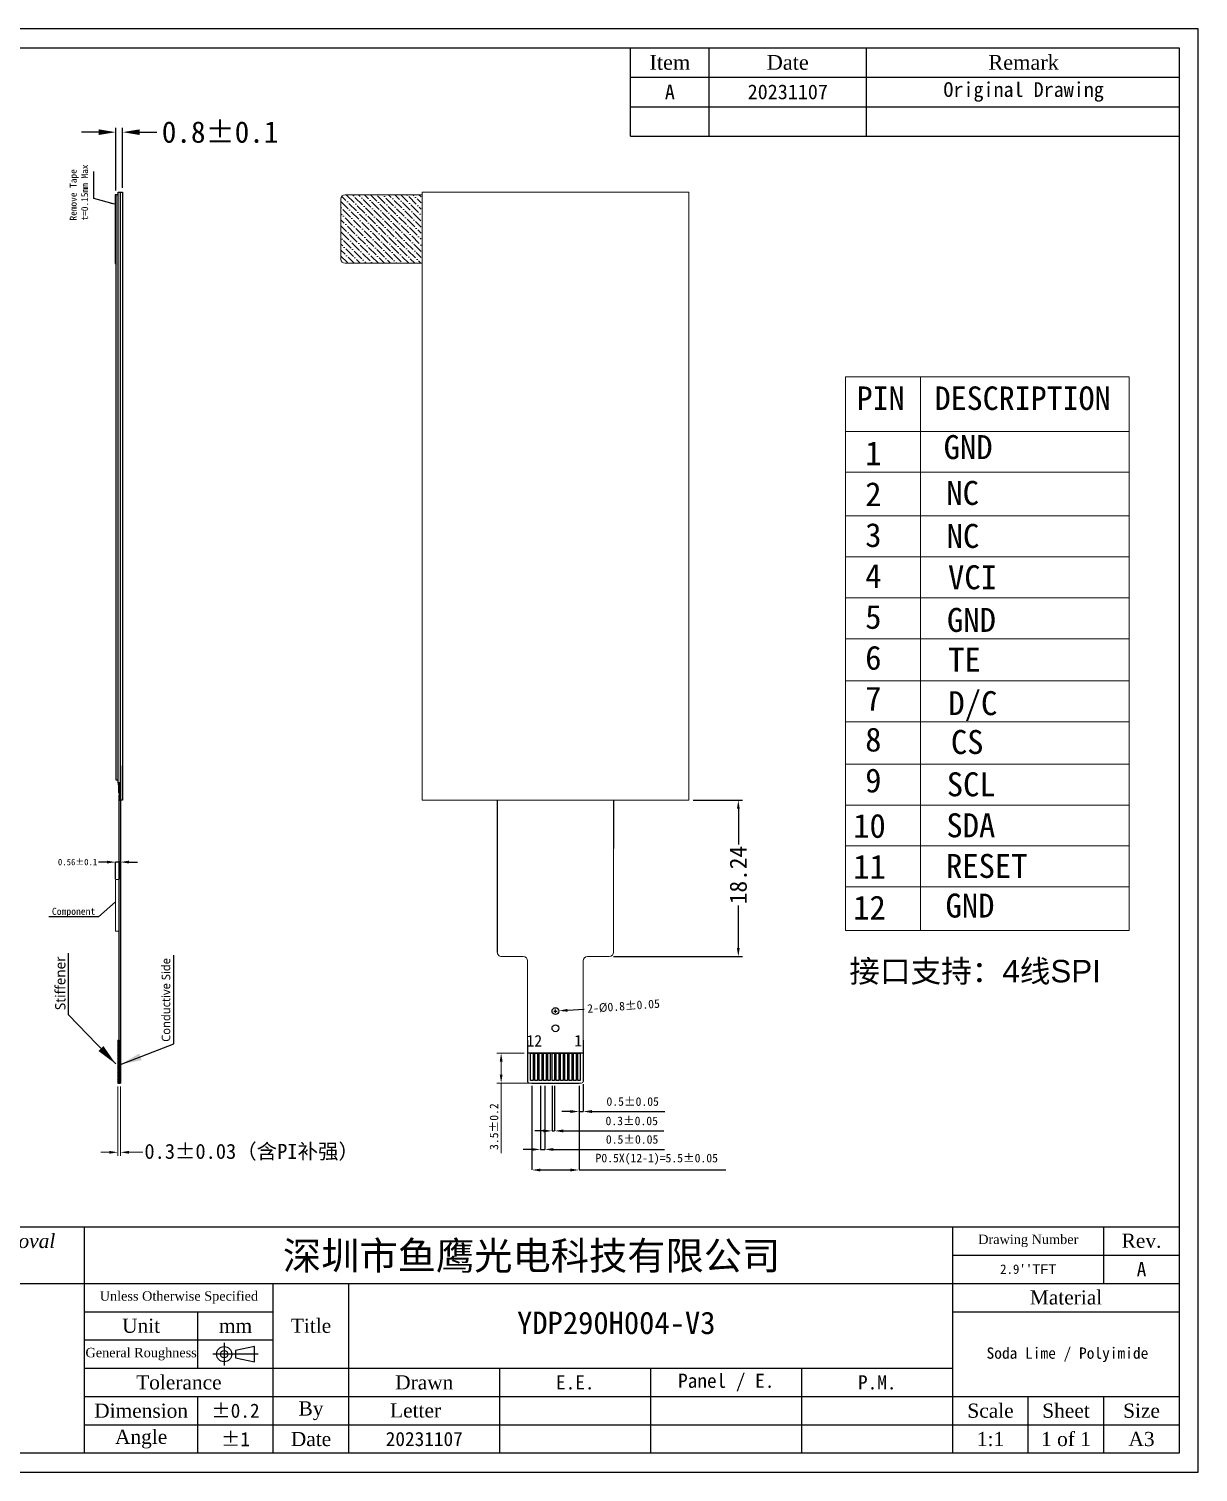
# Model space of a CAD drawing. Header units: millimetres. Extents: x 137 to 370, y 125 to 294.
# Drawn here: x 233.3 to 369.7, y 125.2 to 293.6 of the extents above; entities that cross this region are included whole.
import ezdxf

# ---------------------------------------------------------------- set-up
doc = ezdxf.new("R2010")
doc.units = ezdxf.units.MM
doc.header["$LTSCALE"] = 10
doc.header["$MEASUREMENT"] = 0
doc.linetypes.add('CENTER', pattern=[2, 1.25, -0.25, 0.25, -0.25])
for name, color, linetype, lineweight in [('dim', 3, 'Continuous', 13), ('FPC-LED', 4, 'Continuous', 0), ('Title block', 7, 'Continuous', 9)]:
    doc.layers.add(name, color=color, linetype=linetype, lineweight=lineweight)
for name, color, linetype in [('Dimension', 7, 'Continuous'), ('DWG', 7, 'Continuous'), ('FPC', 2, 'Continuous'), ('Frame', 7, 'Continuous'), ('Index', 7, 'Continuous'), ('偏光片', 4, 'Continuous')]:
    doc.layers.add(name, color=color, linetype=linetype)
doc.styles.add('ROMANS', font='romans.shx')
doc.styles.add('TXT', font='TXT')
doc.styles.add('宋体', font='')
doc.styles.add('工程', font='gbenor.shx', dxfattribs={"width": 1.25, "bigfont": 'gbcbig.shx'})
doc.styles.get('宋体').set_extended_font_data('SimSun')
doc.dimstyles.new('ISO-25', dxfattribs={"dimtxt": 0.6, "dimasz": 0.4, "dimexe": 0.2, "dimexo": 0.2, "dimgap": 0.2, "dimtad": 0, "dimdec": 8, "dimdsep": 46, "dimtxsty": 'ROMANS', "dimcen": 0.2, "dimadec": 0, "dimazin": 0, "dimtfac": 1, "dimtdec": 8, "dimtofl": 0, "dimtmove": 0, "dimatfit": 0, "dimfxl": 1, "dimarcsym": 0})
doc.dimstyles.new('ISO-25$0', dxfattribs={"dimscale": 0.5, "dimtxt": 2, "dimasz": 2, "dimexe": 0.8, "dimexo": 0.8, "dimtad": 0, "dimrnd": 0.01, "dimzin": 9, "dimdsep": 46, "dimtxsty": 'Standard', "dimcen": 2.5, "dimadec": 0, "dimazin": 2, "dimtfac": 1, "dimtofl": 0, "dimtmove": 0, "dimatfit": 0, "dimfxl": 1, "dimlwd": 13, "dimlwe": 13, "dimarcsym": 0})
doc.dimstyles.new('li', dxfattribs={"dimtxt": 0.75, "dimasz": 1, "dimexe": 0.05, "dimexo": 0.05, "dimgap": 0.1, "dimtad": 0, "dimzin": 1, "dimdsep": 46, "dimtxsty": 'TXT', "dimcen": 2.5, "dimclrd": 4, "dimclre": 4, "dimclrt": 4, "dimadec": 0, "dimazin": 0, "dimtfac": 1, "dimtmove": 0, "dimatfit": 3, "dimfxl": 1.25, "dimarcsym": 0})
doc.dimstyles.get("Standard").update_dxf_attribs({"dimscale": 0, "dimtxt": 0.6, "dimasz": 0.5, "dimexe": 0.5, "dimexo": 0.5, "dimgap": 0.5, "dimtad": 0, "dimdec": 4, "dimdsep": 46, "dimlunit": 6, "dimtxsty": 'ROMANS', "dimcen": 0.1, "dimadec": 0, "dimazin": 0, "dimtfac": 1, "dimtdec": 4, "dimtofl": 0, "dimtmove": 0, "dimatfit": 0, "dimfxl": 1, "dimtolj": 1, "dimtzin": 0, "dimarcsym": 0})
doc.dimstyles.new('标准', dxfattribs={"dimtxt": 1.6, "dimasz": 1.8, "dimexe": 0.5, "dimexo": 0.4, "dimgap": 0.1, "dimtad": 1, "dimzin": 1, "dimdsep": 46, "dimtxsty": '工程', "dimblk": 'CLOSEDBLANK', "dimcen": 0.09, "dimclrd": 3, "dimclre": 3, "dimclrt": 3, "dimadec": 0, "dimazin": 0, "dimtfac": 1, "dimtofl": 0, "dimtmove": 0, "dimatfit": 3, "dimldrblk": 'CLOSEDBLANK', "dimfxl": 1, "dimtolj": 1, "dimlwd": 0, "dimlwe": 0, "dimarcsym": 0})

# ---------------------------------------------------------------- blocks, each defined once
blk = doc.blocks.new('*D46')
at = {"color": 7, "lineweight": 13}
for p, q in [((243.67, 170.2), (243.67, 162.12)), ((243.97, 170.2), (243.97, 162.12)), ((242.67, 162.52), (241.67, 162.52)), ((244.97, 162.52), (246.59, 162.52))]:
    blk.add_line(p, q, dxfattribs=at)
at = {"color": 7}
for points in [[(242.67, 162.69), (242.67, 162.36), (243.67, 162.52)], [(244.97, 162.69), (244.97, 162.36), (243.97, 162.52)]]:
    blk.add_solid(points, dxfattribs=at)
at = {"layer": 'Defpoints', "color": 0}
for p in [(243.67, 170.6), (243.97, 170.6), (243.97, 162.52)]:
    blk.add_point(p, dxfattribs=at)
at = {"color": 7, "insert": (259.28, 162.52), "char_height": 1.75, "attachment_point": 5, "style": '宋体'}
blk.add_mtext('0.3%%P0.03（含PI补强）', dxfattribs=at)
blk = doc.blocks.new('*D62')
at = {"color": 7, "lineweight": 0}
for p, q in [((291.08, 174.1), (287.89, 174.1)), ((288.39, 173.1), (288.39, 171.6)), ((291.58, 170.6), (287.89, 170.6)), ((288.39, 170.6), (288.39, 162.44))]:
    blk.add_line(p, q, dxfattribs=at)
at = {"color": 7}
for points in [[(288.23, 173.1), (288.56, 173.1), (288.39, 174.1)], [(288.23, 171.6), (288.56, 171.6), (288.39, 170.6)]]:
    blk.add_solid(points, dxfattribs=at)
at = {"layer": 'Defpoints', "color": 0}
for p in [(291.48, 174.1), (288.39, 170.6), (291.98, 170.6)]:
    blk.add_point(p, dxfattribs=at)
at = {"color": 7, "insert": (287.56, 165.52), "char_height": 1, "attachment_point": 5, "rotation": 90, "style": '宋体'}
blk.add_mtext('\\A1;3.5%%P0.2', dxfattribs=at)
blk = doc.blocks.new('_ClosedBlank')
at = {"color": 0, "linetype": 'ByBlock', "lineweight": -2}
for p, q in [((-1, 0.17), (0, 0)), ((-1, 0.17), (-1, -0.17)), ((0, 0), (-1, -0.17))]:
    blk.add_line(p, q, dxfattribs=at)
blk = doc.blocks.new('*D64')
at = {"color": 0, "lineweight": -2}
for p, q in [((291.98, 170.27), (291.98, 160.46)), ((297.48, 170.27), (297.48, 160.46)), ((292.98, 160.46), (296.48, 160.46)), ((297.48, 160.46), (314.62, 160.46))]:
    blk.add_line(p, q, dxfattribs=at)
at = {"color": 0}
for points in [[(292.98, 160.62), (292.98, 160.29), (291.98, 160.46)], [(296.48, 160.62), (296.48, 160.29), (297.48, 160.46)]]:
    blk.add_solid(points, dxfattribs=at)
at = {"layer": 'Defpoints', "color": 0}
for p in [(291.98, 170.9), (297.48, 170.9), (291.98, 160.46)]:
    blk.add_point(p, dxfattribs=at)
at = {"color": 0, "insert": (306.55, 161.72), "char_height": 1, "attachment_point": 5, "style": '宋体'}
blk.add_mtext('P0.5X(12-1)=5.5%%p0.05', dxfattribs=at)
blk = doc.blocks.new('*D65')
at = {"color": 0, "lineweight": -2}
for p, q in [((292.98, 170.27), (292.98, 162.86)), ((293.48, 170.27), (293.48, 162.86)), ((291.98, 162.86), (290.98, 162.86)), ((292.98, 162.86), (293.48, 162.86)), ((294.48, 162.86), (307.44, 162.86))]:
    blk.add_line(p, q, dxfattribs=at)
at = {"color": 0}
for points in [[(291.98, 163.02), (291.98, 162.69), (292.98, 162.86)], [(294.48, 163.02), (294.48, 162.69), (293.48, 162.86)]]:
    blk.add_solid(points, dxfattribs=at)
at = {"layer": 'Defpoints', "color": 0}
for p in [(292.98, 170.9), (293.48, 170.9), (293.48, 162.86)]:
    blk.add_point(p, dxfattribs=at)
at = {"color": 0, "insert": (303.67, 164.02), "char_height": 1, "attachment_point": 5, "style": '宋体'}
blk.add_mtext('0.5%%P0.05', dxfattribs=at)
blk = doc.blocks.new('*D66')
at = {"color": 0, "lineweight": -2}
for p, q in [((294.33, 170.27), (294.33, 165.02)), ((294.63, 170.27), (294.63, 165.02)), ((293.33, 165.02), (292.33, 165.02)), ((294.33, 165.02), (294.63, 165.02)), ((295.63, 165.02), (307.39, 165.02))]:
    blk.add_line(p, q, dxfattribs=at)
at = {"color": 0}
for points in [[(293.33, 165.19), (293.33, 164.85), (294.33, 165.02)], [(295.63, 165.19), (295.63, 164.85), (294.63, 165.02)]]:
    blk.add_solid(points, dxfattribs=at)
at = {"layer": 'Defpoints', "color": 0}
for p in [(294.33, 170.9), (294.63, 170.9), (294.63, 165.02)]:
    blk.add_point(p, dxfattribs=at)
at = {"color": 0, "insert": (303.63, 166.18), "char_height": 1, "attachment_point": 5, "style": '宋体'}
blk.add_mtext('0.3%%P0.05', dxfattribs=at)
blk = doc.blocks.new('*D67')
at = {"color": 0, "lineweight": -2}
for p, q in [((294.53, 179), (294.93, 179)), ((294.73, 178.8), (294.73, 179.2)), ((296.12, 179.1), (298.09, 179.24))]:
    blk.add_line(p, q, dxfattribs=at)
at = {"color": 0}
blk.add_solid([(296.11, 179.26), (296.14, 178.93), (295.13, 179.03)], dxfattribs=at)
at = {"layer": 'Defpoints', "color": 0}
for p in [(294.33, 178.97), (295.13, 179.03)]:
    blk.add_point(p, dxfattribs=at)
at = {"color": 0, "insert": (302.67, 179.57), "char_height": 1, "attachment_point": 5, "rotation": 4.1061, "style": '宋体'}
blk.add_mtext('2-%%C0.8%%P0.05', dxfattribs=at)
blk = doc.blocks.new('*D68')
at = {"color": 0, "lineweight": -2}
for p, q in [((297.48, 170.27), (297.48, 167.28)), ((297.98, 170.47), (297.98, 167.28)), ((296.48, 167.28), (295.48, 167.28)), ((297.48, 167.28), (297.98, 167.28)), ((298.98, 167.28), (307.51, 167.28))]:
    blk.add_line(p, q, dxfattribs=at)
at = {"color": 0}
for points in [[(296.48, 167.45), (296.48, 167.11), (297.48, 167.28)], [(298.98, 167.45), (298.98, 167.11), (297.98, 167.28)]]:
    blk.add_solid(points, dxfattribs=at)
at = {"layer": 'Defpoints', "color": 0}
for p in [(297.48, 170.9), (297.98, 171.1), (297.98, 167.28)]:
    blk.add_point(p, dxfattribs=at)
at = {"color": 0, "insert": (303.74, 168.44), "char_height": 1, "attachment_point": 5, "style": '宋体'}
blk.add_mtext('0.5%%P0.05', dxfattribs=at)
blk = doc.blocks.new('*D168')
at = {"color": 7, "linetype": 'Continuous', "lineweight": -2}
for p, q in [((241.42, 281.54), (239.42, 281.54)), ((243.42, 274.74), (243.42, 282.04)), ((244.22, 275.04), (244.22, 282.04)), ((246.22, 281.54), (248.22, 281.54))]:
    blk.add_line(p, q, dxfattribs=at)
at = {"color": 7, "linetype": 'Continuous'}
for points in [[(241.42, 281.87), (241.42, 281.21), (243.42, 281.54)], [(246.22, 281.87), (246.22, 281.21), (244.22, 281.54)]]:
    blk.add_solid(points, dxfattribs=at)
at = {"layer": 'Defpoints', "color": 0, "linetype": 'Continuous'}
for p in [(244.22, 281.54), (244.22, 274.54), (243.42, 274.24)]:
    blk.add_point(p, dxfattribs=at)
at = {"color": 7, "linetype": 'Continuous', "insert": (255.6, 281.54), "char_height": 2.5, "attachment_point": 5, "style": '宋体'}
blk.add_mtext('\\A1;0.8±0.1', dxfattribs=at)
blk = doc.blocks.new('*D170')
at = {"color": 7, "lineweight": -2}
for p, q in [((242.41, 196.38), (241.41, 196.38)), ((243.41, 194.39), (243.41, 196.43)), ((243.97, 196.38), (243.41, 196.38)), ((243.97, 194.39), (243.97, 196.43)), ((244.97, 196.38), (245.97, 196.38))]:
    blk.add_line(p, q, dxfattribs=at)
at = {"color": 7}
for points in [[(242.41, 196.55), (242.41, 196.22), (243.41, 196.38)], [(244.97, 196.55), (244.97, 196.22), (243.97, 196.38)]]:
    blk.add_solid(points, dxfattribs=at)
at = {"layer": 'Defpoints', "color": 0}
for p in [(243.97, 196.38), (243.41, 194.34), (243.97, 194.34)]:
    blk.add_point(p, dxfattribs=at)
at = {"color": 7, "insert": (238.97, 196.38), "char_height": 0.75, "attachment_point": 5, "style": '宋体'}
blk.add_mtext('0.56%%P0.1', dxfattribs=at)
blk = doc.blocks.new('*D212')
at = {"layer": 'Defpoints', "color": 0, "ltscale": 10}
for p in [(310.28, 203.6), (316.07, 203.6), (301.01, 185.36)]:
    blk.add_point(p, dxfattribs=at)
at = {"layer": 'Dimension', "color": 0, "lineweight": -2, "ltscale": 10}
for p, q in [((310.78, 203.6), (316.57, 203.6)), ((316.07, 202.6), (316.07, 198.43)), ((316.07, 186.36), (316.07, 191.3)), ((301.51, 185.36), (316.57, 185.36))]:
    blk.add_line(p, q, dxfattribs=at)
at = {"layer": 'Dimension', "color": 0, "ltscale": 10}
for points in [[(315.9, 202.6), (316.23, 202.6), (316.07, 203.6)], [(315.9, 186.36), (316.23, 186.36), (316.07, 185.36)]]:
    blk.add_solid(points, dxfattribs=at)
at = {"layer": 'Dimension', "color": 7, "ltscale": 10, "insert": (316.07, 194.87), "char_height": 2, "attachment_point": 5, "rotation": 90, "style": '宋体'}
blk.add_mtext('\\A1;18.24', dxfattribs=at)

msp = doc.modelspace()

# ---------------------------------------------------------------- hatches: boundary and pattern name
h = msp.add_hatch()
h.set_pattern_fill('ANSI37', color=0, style=0)
h.set_pattern_definition([(45, (-264.64945, 25.26609), (-0.088388348, 0.088388348), []), (135, (-264.64945, 25.26609), (-0.088388348, -0.088388348), [])])
h.paths.add_polyline_path([(243.7169528, 205.6466582), (243.9669528, 205.6466582), (243.9669528, 203.5966582), (243.8469528, 203.5966582)])
h = msp.add_hatch()
h.set_pattern_fill('ANSI37', color=24, scale=0.8, style=0)
h.set_pattern_definition([(45, (-268.83644, -4.21613), (-0.070710678, 0.070710678), []), (135, (-268.83644, -4.21613), (-0.070710678, -0.070710678), [])])
h.paths.add_polyline_path([(243.6669513, 175.5974878), (243.8369512, 175.5974878), (243.8369512, 170.5974878), (243.6669513, 170.5974878)])
at = {"layer": 'dim'}
h = msp.add_hatch(dxfattribs=at)
h.set_pattern_fill('ANSI36', color=5, scale=4, style=0)
h.set_pattern_definition([(135, (979.4064, -4151.4042), (-0.265165043, 0.972271824), [1.25, -0.25, 0, -0.25])])
h.paths.add_polyline_path([(269.7011732, 273.7433782, -0.4142135624), (270.2011732, 274.2433782), (279.0511732, 274.2433782), (279.0511732, 266.2433782), (270.2011732, 266.2433782, -0.4142135624), (269.7011732, 266.7433782)])

# ---------------------------------------------------------------- linework, layer by layer
at = {"color": 0, "lineweight": 0}
for p, q in [((328.5668119, 252.9966092), (328.566813, 188.3878775)), ((337.3414908, 252.9966092), (337.3414908, 188.3878775)), ((361.6724145, 252.9966092), (361.6724156, 188.3878776))]:
    msp.add_line(p, q, dxfattribs=at)
at = {"color": 0, "linetype": 'Continuous', "lineweight": 0}
for p, q in [((328.5668119, 252.9966092), (361.6724148, 252.9966092)), ((361.6724149, 246.6326408), (328.5668119, 246.6326408))]:
    msp.add_line(p, q, dxfattribs=at)
at = {"lineweight": 9}
msp.add_line((328.5668138, 188.3878775), (328.5668138, 232.0780839), dxfattribs=at)
for p, q in [((243.9669528, 207.5966582), (243.9669528, 203.5966582)), ((243.7169528, 205.6466582), (243.8469528, 203.5966582)), ((243.7469356, 205.1466582), (243.7469356, 204.4966582)), ((243.8469528, 203.5966582), (243.9669528, 203.5966582))]:
    msp.add_line(p, q)
at = {"color": 7}
msp.add_line((243.7169528, 205.6466582), (243.9669528, 205.6466582), dxfattribs=at)
at = {"color": 0}
msp.add_line((243.9669528, 205.6466582), (243.9669528, 203.5966582), dxfattribs=at)
at = {"color": 30}
for p, q in [((287.9442312, 203.5966582), (287.9442307, 197.9511785)), ((301.5142312, 203.5966582), (301.514231, 197.9511786)), ((287.9442307, 197.9511785), (287.9442299, 185.8591594)), ((291.477131, 175.5974878), (291.477131, 170.7974878)), ((297.977131, 175.5974878), (297.977131, 170.7974878)), ((297.977131, 174.0974878), (291.477131, 174.0974878)), ((291.977131, 170.5974878), (297.477131, 170.5974878)), ((291.977131, 170.5974878), (297.477131, 170.5974878))]:
    msp.add_line(p, q, dxfattribs=at)
at = {"color": 24}
for p, q in [((243.6669513, 175.5974878), (243.8369512, 175.5974878)), ((243.6669513, 175.5974878), (243.6669513, 170.5974878)), ((243.8369512, 175.5974878), (243.8369512, 170.5974878)), ((243.6669513, 170.5974878), (243.8369512, 170.5974878))]:
    msp.add_line(p, q, dxfattribs=at)
at = {"color": 5}
msp.add_lwpolyline([(243.4169342, 274.2252641), (243.3669342, 274.2252641), (243.3669342, 266.2252641), (243.4169342, 266.2252641)], close=True, dxfattribs=at)
at = {"color": 0, "linetype": 'Continuous', "lineweight": 0}
for points in [[(328.5668119, 241.8611769), (361.6724149, 241.8611769)], [(328.5668119, 236.7606473), (361.6724149, 236.7606473)], [(328.5668119, 231.9891835), (361.6724149, 231.9891835)], [(328.5668119, 227.2177197), (361.6724149, 227.2177197)], [(328.5668119, 222.4462558), (361.6724149, 222.4462558)], [(328.5668119, 217.5102596), (361.6724149, 217.5102596)], [(328.5668119, 212.7387957), (361.6724149, 212.7387957)], [(328.5668119, 207.8027986), (361.6724149, 207.8027986)], [(328.5668119, 203.0313348), (361.6724149, 203.0313348)], [(328.5668119, 198.2598709), (361.6724149, 198.2598709)], [(328.5668119, 193.4884071), (361.6724149, 193.4884071)], [(328.5668119, 188.3878775), (361.6724149, 188.3878775)]]:
    msp.add_lwpolyline(points, dxfattribs=at)
at = {"color": 2}
for points in [[(291.827131, 174.0974878), (292.127131, 174.0974878), (292.127131, 170.8974878), (291.827131, 170.8974878)], [(292.327131, 174.0974878), (292.627131, 174.0974878), (292.627131, 170.8974878), (292.327131, 170.8974878)], [(292.827131, 174.0974878), (293.127131, 174.0974878), (293.127131, 170.8974878), (292.827131, 170.8974878)], [(293.327131, 174.0974878), (293.627131, 174.0974878), (293.627131, 170.8974878), (293.327131, 170.8974878)], [(293.827131, 174.0974878), (294.127131, 174.0974878), (294.127131, 170.8974878), (293.827131, 170.8974878)], [(294.327131, 174.0974878), (294.627131, 174.0974878), (294.627131, 170.8974878), (294.327131, 170.8974878)], [(294.827131, 174.0974878), (295.127131, 174.0974878), (295.127131, 170.8974878), (294.827131, 170.8974878)], [(295.327131, 174.0974878), (295.627131, 174.0974878), (295.627131, 170.8974878), (295.327131, 170.8974878)], [(295.827131, 174.0974878), (296.127131, 174.0974878), (296.127131, 170.8974878), (295.827131, 170.8974878)], [(296.327131, 174.0974878), (296.627131, 174.0974878), (296.627131, 170.8974878), (296.327131, 170.8974878)], [(296.827131, 174.0974878), (297.127131, 174.0974878), (297.127131, 170.8974878), (296.827131, 170.8974878)], [(297.327131, 174.0974878), (297.627131, 174.0974878), (297.627131, 170.8974878), (297.327131, 170.8974878)]]:
    msp.add_lwpolyline(points, close=True, dxfattribs=at)
at = {"layer": 'dim', "color": 7, "ltscale": 10}
for p, q in [((310.2780312, 274.5433782), (279.1804312, 274.5433782)), ((279.1804312, 274.5433782), (279.1804312, 203.5966582)), ((310.2780312, 203.5966582), (310.2780312, 274.5433782))]:
    msp.add_line(p, q, dxfattribs=at)
at = {"layer": 'dim', "color": 5}
for p, q in [((269.7011732, 273.7433782), (269.7011732, 266.7433782)), ((279.1804312, 274.2433782), (270.2011732, 274.2433782)), ((270.2011732, 266.2433782), (279.1804312, 266.2433782))]:
    msp.add_line(p, q, dxfattribs=at)
at = {"layer": 'dim', "color": 0, "lineweight": 5}
msp.add_line((328.5668119, 205.3564019), (328.5668124, 188.3878775), dxfattribs=at)
at = {"layer": 'dim', "color": 7}
for p, q in [((310.2780312, 203.5966582), (279.1804312, 203.5966582)), ((243.8369512, 194.3383969), (243.4069512, 194.3383969)), ((243.4069512, 188.3383969), (243.4069512, 194.2883969)), ((243.8369512, 188.3383969), (243.4069512, 188.3383969))]:
    msp.add_line(p, q, dxfattribs=at)
at = {"layer": 'dim', "color": 30}
msp.add_line((301.514231, 197.9511786), (301.514231, 185.8594878), dxfattribs=at)
at = {"layer": 'dim', "color": 5}
for centre, start, end in [((270.2011732, 273.7433782), 90, 180), ((270.2011732, 266.7433782), 180, 270)]:
    msp.add_arc(centre, 0.5, start, end, dxfattribs=at)
at = {"layer": 'DWG', "color": 7}
for p, q in [((243.7169528, 205.6466582), (243.7169528, 274.5433782)), ((243.7169528, 274.5433782), (243.9669528, 274.5433782)), ((243.9669528, 274.5433782), (244.2169528, 274.5433782)), ((243.9669528, 203.5966582), (243.9669528, 274.5433782)), ((244.2169528, 274.5433782), (244.2169528, 203.5966582)), ((243.9669528, 205.6466582), (243.7169528, 205.6466582)), ((243.7469356, 205.1466582), (243.9669528, 205.1466582)), ((243.7469356, 204.4966582), (243.9669528, 204.4966582)), ((244.2169528, 203.5966582), (243.9669528, 203.5966582))]:
    msp.add_line(p, q, dxfattribs=at)
at = {"layer": 'DWG', "color": 30}
for p, q in [((243.8369512, 204.1974878), (243.9669528, 204.1974878)), ((243.8369512, 170.5974878), (243.8369512, 204.1974878)), ((243.9669528, 204.1974878), (243.9669528, 170.5974878)), ((243.8369512, 170.5974878), (243.9669528, 170.5974878))]:
    msp.add_line(p, q, dxfattribs=at)
at = {"layer": 'FPC', "color": 30}
for centre in [(294.727131, 178.9974964), (294.727131, 176.9974964)]:
    msp.add_circle(centre, 0.4, dxfattribs=at)
at = {"layer": 'FPC-LED', "color": 30}
for p, q in [((290.977131, 185.3594878), (288.4442298, 185.3594878)), ((301.014231, 185.3594878), (298.477131, 185.3594878)), ((291.477131, 184.8594878), (291.477131, 175.5974878)), ((297.977131, 184.8594878), (297.977131, 175.5974878)), ((297.777131, 170.5974878), (291.677131, 170.5974878))]:
    msp.add_line(p, q, dxfattribs=at)
for centre, radius, start, end in [((288.4442298, 185.8594878), 0.5, 179.999996492, 270), ((290.977131, 184.8594878), 0.5, 0, 90), ((298.477131, 184.8594878), 0.5, 90, 180), ((301.014231, 185.8594878), 0.5, 270, 0), ((291.677131, 170.7974878), 0.2, 180, 270), ((297.777131, 170.7974878), 0.2, 270, 0)]:
    msp.add_arc(centre, radius, start, end, dxfattribs=at)
at = {"layer": 'Frame', "color": 7}
for p, q in [((369.7212457, 293.5935734), (137.4226783, 293.5935734)), ((369.7212457, 125.2088987), (369.7212457, 293.5935734)), ((139.6251583, 291.3910851), (367.5187575, 291.3910851)), ((303.4910927, 281.0712216), (303.4910927, 291.3910851)), ((312.6643048, 281.0712216), (312.6643048, 291.3910851)), ((331.0107289, 281.0712216), (331.0107289, 291.3910851)), ((367.5187575, 291.3910851), (367.5187575, 127.411387)), ((303.4910927, 287.9511306), (367.5187575, 287.9511306)), ((303.4910927, 284.5111761), (367.5187575, 284.5111761)), ((303.4910927, 284.5111761), (367.5187575, 284.5111761)), ((303.4910927, 284.5111761), (367.5187575, 284.5111761)), ((303.4910927, 281.0712216), (367.5187575, 281.0712216)), ((303.4910927, 281.0712216), (367.5187575, 281.0712216)), ((303.4910927, 281.0712216), (367.5187575, 281.0712216)), ((213.3445827, 153.8412455), (367.5187575, 153.8412455)), ((239.7744413, 127.411387), (239.7744413, 153.8412455)), ((341.088899, 127.411387), (341.088899, 153.8412455)), ((358.7088047, 147.2337809), (358.7088047, 153.8412455)), ((341.088899, 150.5375132), (367.5187575, 150.5375132)), ((213.3445827, 147.2337809), (367.5187575, 147.2337809)), ((261.7993234, 127.411387), (261.7993234, 147.2337809)), ((270.6092762, 127.411387), (270.6092762, 147.2337809)), ((239.7744413, 143.9300485), (261.7993234, 143.9300485)), ((252.9893705, 137.3225839), (252.9893705, 143.9300485)), ((341.088899, 143.9300485), (367.5187575, 143.9300485)), ((239.7744413, 140.6263162), (261.7993234, 140.6263162)), ((239.7744413, 137.3225839), (341.088899, 137.3225839)), ((288.2291819, 127.411387), (288.2291819, 137.3225839)), ((305.8490876, 127.411387), (305.8490876, 137.3225839)), ((323.4689933, 127.411387), (323.4689933, 137.3225839)), ((239.7744413, 134.0188516), (367.5187575, 134.0188516)), ((252.9893705, 127.411387), (252.9893705, 134.0188516)), ((349.8988518, 127.411387), (349.8988518, 134.0188516)), ((358.7088047, 127.411387), (358.7088047, 134.0188516)), ((239.7744413, 130.7151193), (367.5187575, 130.7151193)), ((367.5187575, 127.411387), (137.4226783, 127.411387)), ((137.4226783, 125.2088987), (369.7212457, 125.2088987))]:
    msp.add_line(p, q, dxfattribs=at)
at = {"layer": 'Frame', "color": 7, "linetype": 'CENTER'}
for p, q in [((256.072854, 140.295943), (256.072854, 137.6529571)), ((260.0373328, 138.9744501), (254.7513611, 138.9744501))]:
    msp.add_line(p, q, dxfattribs=at)
at = {"layer": 'Frame', "color": 7}
msp.add_lwpolyline([(259.5968352, 138.0934548), (259.5968352, 139.8554454), (257.394347, 139.4149477), (257.394347, 138.5339524)], close=True, dxfattribs=at)
for radius in [0.8809953, 0.4404976]:
    msp.add_circle((256.072854, 138.9744501), radius, dxfattribs=at)
at = {"layer": '偏光片', "color": 6, "ltscale": 10}
for p, q in [((243.4169342, 274.2433316), (243.4169342, 205.9966582)), ((243.7169528, 274.2433316), (243.4169342, 274.2433316)), ((243.7169528, 231.0433316), (243.7169528, 274.2433316)), ((243.4169342, 205.9966582), (243.7169528, 205.9966582))]:
    msp.add_line(p, q, dxfattribs=at)

# ---------------------------------------------------------------- texts
at = {"color": 0, "linetype": 'Continuous', "lineweight": 0, "style": '宋体'}
for s, height, p in [('PIN', 2.74266156, (329.872256, 249.1329958)), ('DESCRIPTION', 2.742661563, (338.9808301, 249.1329958)), ('GND', 2.79708165, (340.0267026, 243.3995856)), ('1', 2.7970653, (330.8721281, 242.6838428)), ('NC', 2.79708165, (340.3386878, 238.0533446)), ('2', 2.7970817, (330.8721281, 237.912379)), ('3', 2.7970817, (330.8721281, 233.1409152)), ('NC', 2.79708165, (340.3751544, 233.0360024)), ('4', 2.7970817, (330.8721281, 228.3694514)), ('VCI', 2.79708165, (340.5341457, 228.2124374)), ('5', 2.7970817, (330.8721281, 223.5979876)), ('GND', 2.79708165, (340.4173335, 223.2379983)), ('6', 2.7970817, (330.8721281, 218.8265238)), ('TE', 2.79708165, (340.5527655, 218.5989548)), ('7', 2.7970817, (330.8721281, 214.05506)), ('D/C', 2.79708165, (340.5812204, 213.5260185)), ('8', 2.7970817, (330.8721281, 209.2835961)), ('CS', 2.79708165, (340.8733009, 208.9914138)), ('9', 2.7970817, (330.8721281, 204.5121323)), ('SCL', 2.79708165, (340.3896528, 204.0580575)), ('SDA', 2.79708165, (340.3450714, 199.2732581)), ('10', 2.79708165, (329.4673075, 199.2142836)), ('11', 2.79708165, (329.4673075, 194.4428198)), ('RESET', 2.79708165, (340.2992926, 194.5353415)), ('12', 2.79708165, (329.4673075, 189.671356)), ('GND', 2.79708165, (340.2453539, 189.912493))]:
    msp.add_text(s, height=height, dxfattribs=at).set_placement(p)
at = {"attachment_point": 1, "rotation": 90}
for s, insert, char_height, width in [('{\\fMicrosoft JhengHei|b0|i0|c136|p34;Stiffener}', (236.3489773, 179.1175956), 1.2, 5.847198349), ('{\\fMicrosoft JhengHei|b0|i0|c136|p34;Conductive Side}', (248.7782935, 175.4155052), 1, 30.639236194)]:
    msp.add_mtext(s, dxfattribs=dict(at, insert=insert, char_height=char_height, width=width))
at = {"layer": 'Dimension', "color": 7, "char_height": 2.617828194, "width": 289.75625316, "attachment_point": 1, "style": '宋体'}
for s, insert in [('接口支持：{\\fArial|b0|i0|c0|p32;4}线{\\fArial|b0|i0|c0|p32;SPI}', (329.0228891, 184.9722724)), ('YDP290H004-V3 ', (290.2485351, 143.9338904))]:
    msp.add_mtext(s, dxfattribs=dict(at, insert=insert))
at = {"layer": 'Frame', "color": 7, "attachment_point": 5, "style": '宋体'}
for s, insert, char_height in [('{\\fTimes New Roman|b0|i0|c0|p18;Item}', (308.0776988, 289.6711079), 1.719977258), ('{\\fTimes New Roman|b0|i0|c0|p18;Date}', (321.8375168, 289.6711079), 1.719977258), ('{\\fTimes New Roman|b0|i0|c0|p18;Remark}', (349.3571529, 289.6711079), 1.719977258), ('A', (308.0776988, 286.2311534), 1.7199773), ('20231107', (321.8375168, 286.2311534), 1.71997726), ('Original Drawing', (349.3571529, 286.2311534), 1.719977258), ('Component', (238.5015438, 190.5169684), 0.82593308), ('{\\fTimes New Roman|b0|i1|c0|p18;Customer Approval\\PSignature}', (226.559512, 150.5375132), 1.651866158), ('深圳市鱼鹰光电科技有限公司', (291.9448564, 150.2841139), 3.272285242), ('{\\fTimes New Roman|b0|i0|c0|p18;Drawing Number}', (349.8988518, 152.1893793), 1.101244106), ('{\\fTimes New Roman|b0|i0|c0|p18;Rev.}', (363.1137811, 152.1893793), 1.651866158), ("2.9''{\\fArial|b0|i0|c0|p32;TFT}", (349.8988518, 148.885647), 1.101244106), ('{\\fTimes New Roman|b0|i0|c0|p18;Material}', (354.3038282, 145.5819147), 1.651866158), ('{\\fTimes New Roman|b0|i0|c0|p18;Unless Otherwise Specified}', (250.7868823, 145.5819147), 1.101244106), ('{\\fTimes New Roman|b0|i0|c0|p18;Unit}', (246.3819059, 142.2781824), 1.651866158), ('{\\fTimes New Roman|b0|i0|c0|p18;Title}', (266.2042998, 142.2781824), 1.651866158), ('{\\fTimes New Roman|b0|i0|c0|p18;mm}', (257.394347, 142.2781824), 1.651866158), ('{\\fTimes New Roman|b0|i0|c0|p18;General Roughness}', (246.3819059, 138.9744501), 1.101244106), ('Soda Lime / Polyimide', (354.4721707, 138.9047965), 1.321492927), ('{\\fTimes New Roman|b0|i0|c0|p18;Tolerance}', (250.7868823, 135.6707178), 1.651866158), ('{\\fTimes New Roman|b0|i0|c0|p18;Drawn}', (279.4192291, 135.6707178), 1.651866158), ('E.E.', (297.0391348, 135.6707178), 1.65186616), ('Panel / E.', (314.6590404, 135.6707178), 1.65186616), ('P.M.', (332.2789461, 135.6707178), 1.65186616), ('{\\fTimes New Roman|b0|i0|c0|p18;Dimension}', (246.3819059, 132.3669854), 1.651866158), ('%%P0.2', (257.394347, 132.3669854), 1.65186616), ('{\\fTimes New Roman|b0|i0|c0|p18;By}', (266.2042998, 132.3669854), 1.651866158), ('{\\fTimes New Roman|b0|i0|c186|p18;Letter}', (278.4070261, 132.3972483), 1.651866158), ('{\\fTimes New Roman|b0|i0|c0|p18;Scale}', (345.4938754, 132.3669854), 1.651866158), ('{\\fTimes New Roman|b0|i0|c0|p18;Sheet}', (354.3038282, 132.3669854), 1.651866158), ('{\\fTimes New Roman|b0|i0|c0|p18;Size}', (363.1137811, 132.3669854), 1.651866158), ('{\\fTimes New Roman|b0|i0|c0|p18;Angle}', (246.3819059, 129.0632531), 1.651866158), ('%%p1', (257.394347, 129.0632531), 1.65186616), ('{\\fTimes New Roman|b0|i0|c0|p18;Date}', (266.2042998, 129.0632531), 1.651866158), ('20231107', (279.4192291, 129.0632531), 1.65186616), ('{\\fTimes New Roman|b0|i0|c0|p18;1:1}', (345.4938754, 129.0632531), 1.651866158), ('{\\fTimes New Roman|b0|i0|c0|p18;1 of 1}', (354.3038282, 129.0632531), 1.651866158), ('{\\fTimes New Roman|b0|i0|c0|p18;A3}', (363.1137811, 129.0632531), 1.651866158)]:
    msp.add_mtext(s, dxfattribs=dict(at, insert=insert, char_height=char_height))
at = {"layer": 'Frame', "color": 1, "insert": (363.1137811, 148.885647), "char_height": 1.65186616, "attachment_point": 5, "style": '宋体'}
msp.add_mtext('{\\C7;A}', dxfattribs=at)
at = {"layer": 'Index', "insert": (239.1324191, 271.2326847), "char_height": 0.8, "attachment_point": 4, "rotation": 90, "style": '宋体'}
msp.add_mtext('Remove Tape\\Pt=0.15mm Max', dxfattribs=at)
at = {"layer": 'Title block', "lineweight": 13, "style": '宋体'}
for s, height, p in [('12', 1.35137107, (291.3360452, 174.8547973)), ('1', 1.3513711, (296.9272381, 174.869519))]:
    msp.add_text(s, height=height, dxfattribs=at).set_placement(p)

# ---------------------------------------------------------------- dimensions: what is measured, and where the dimension line sits
at = {"color": 7, "linetype": 'Continuous'}
dim = msp.add_linear_dim(base=(244.2169528, 281.539639), p1=(243.4169342, 274.2433316), p2=(244.2169528, 274.5433782), dimstyle='Standard', override={"dimscale": 1, "dimtxt": 2.5, "dimasz": 2, "dimtxsty": '宋体', "dimclrd": 7, "dimclre": 7, "dimclrt": 7, "dimtol": 1, "dimtp": 0.1, "dimtm": 0.1, "dimtdec": 1}, dxfattribs=at)
dim.commit()
dim.dimension.update_dxf_attribs({"geometry": '*D168', "text_midpoint": (255.6024277, 281.539639)})
at = {"color": 0}
dim = msp.add_linear_dim(base=(243.9669528, 196.3843609), p1=(243.4069512, 194.3383969), p2=(243.9669528, 194.3383969), text='<>%%P0.1', dimstyle='li', override={"dimtxsty": '宋体', "dimclrd": 7, "dimclre": 7, "dimclrt": 7}, dxfattribs=at)
dim.commit()
dim.dimension.update_dxf_attribs({"geometry": '*D170', "text_midpoint": (238.9731524, 196.3843609), "dimtype": 160})
at = {"color": 7}
dim = msp.add_diameter_dim_2p(p1=(294.3281577, 178.968855), p2=(295.1261043, 179.0261378), text='2-%%C0.8%%P0.05', dimstyle='ISO-25', override={"dimtxt": 1, "dimasz": 1, "dimexe": 0, "dimdec": 6, "dimrnd": 0.01, "dimtxsty": '宋体', "dimazin": 2, "dimtdec": 4}, dxfattribs=at)
dim.commit()
dim.dimension.update_dxf_attribs({"geometry": '*D67', "text_midpoint": (302.6670649, 179.5674867), "dimtype": 163})
dim = msp.add_linear_dim(base=(288.3949234, 170.5974878), p1=(291.477131, 174.0974878), p2=(291.977131, 170.5974878), angle=90, text='<>%%P0.2', dimstyle='标准', override={"dimtxt": 1, "dimasz": 1, "dimgap": 0.3, "dimdec": 1, "dimtxsty": '宋体', "dimsah": 1, "dimclrd": 7, "dimclre": 7, "dimclrt": 7})
dim.commit()
dim.dimension.update_dxf_attribs({"geometry": '*D62', "text_midpoint": (288.3949234, 165.5181582), "dimtype": 160})
for base, p1, p2, text, override, picture, middle in [((243.9669528, 162.5234381), (243.6669513, 170.5974878), (243.9669528, 170.5974878), '<>%%P0.03（含PI补强）', {"dimtxt": 3.5, "dimtxsty": '宋体', "dimclrd": 7, "dimclre": 7, "dimclrt": 7, "dimfxl": 0.8}, '*D46', (259.2773578, 162.5234381)), ((293.477131, 162.8556037), (292.977131, 170.8974878), (293.477131, 170.8974878), '<>%%P0.05', {"dimscale": 1, "dimtxt": 1, "dimasz": 1, "dimexe": 0, "dimexo": 0.625, "dimtad": 1, "dimdec": 6, "dimzin": 8, "dimdsep": 46, "dimtxsty": '宋体', "dimtdec": 4, "dimtofl": 1, "dimatfit": 3, "dimlwd": 65534, "dimlwe": 65534}, '*D65', (303.6713957, 162.8556037)), ((291.977131, 160.4560403), (297.477131, 170.8974878), (291.977131, 170.8974878), 'P0.5X(12-1)=<>%%p0.05', {"dimscale": 1, "dimtxt": 1, "dimasz": 1, "dimexe": 0, "dimexo": 0.625, "dimtad": 1, "dimdec": 6, "dimzin": 8, "dimdsep": 46, "dimtxsty": '宋体', "dimtdec": 4, "dimtofl": 1, "dimatfit": 3, "dimlwd": 65534, "dimlwe": 65534}, '*D64', (306.5490584, 160.4560403)), ((294.627131, 165.0185909), (294.327131, 170.8974878), (294.627131, 170.8974878), '<>%%P0.05', {"dimscale": 1, "dimtxt": 1, "dimasz": 1, "dimexe": 0, "dimexo": 0.625, "dimtad": 1, "dimdec": 6, "dimzin": 8, "dimdsep": 46, "dimtxsty": '宋体', "dimtdec": 4, "dimtofl": 1, "dimatfit": 3, "dimlwd": 65534, "dimlwe": 65534}, '*D66', (303.6290561, 165.0185909)), ((297.977131, 167.2806508), (297.477131, 170.8974878), (297.977131, 171.0974878), '<>%%P0.05', {"dimscale": 1, "dimtxt": 1, "dimasz": 1, "dimexe": 0, "dimexo": 0.625, "dimtad": 1, "dimdec": 6, "dimzin": 8, "dimdsep": 46, "dimtxsty": '宋体', "dimtdec": 4, "dimtofl": 1, "dimatfit": 3, "dimlwd": 65534, "dimlwe": 65534}, '*D68', (303.7417958, 167.2806508))]:
    dim = msp.add_linear_dim(base=base, p1=p1, p2=p2, text=text, dimstyle='ISO-25$0', override=override, dxfattribs=at)
    dim.commit()
    dim.dimension.update_dxf_attribs({"geometry": picture, "text_midpoint": middle, "dimtype": 160})
at = {"layer": 'Dimension', "ltscale": 10}
dim = msp.add_linear_dim(base=(316.0679159, 203.5966582), p1=(301.014231, 185.3594878), p2=(310.2780312, 203.5966582), angle=90, dimstyle='Standard', override={"dimscale": 1, "dimtxt": 2, "dimasz": 1, "dimgap": 0.2, "dimdec": 2, "dimtxsty": '宋体', "dimclrt": 7}, dxfattribs=at)
dim.commit()
dim.dimension.update_dxf_attribs({"geometry": '*D212', "text_midpoint": (316.0679159, 194.8654214), "dimtype": 160})

# ---------------------------------------------------------------- leaders
for points in [[(243.4263977, 172.8303299), (237.8998345, 178.5680088), (237.8998345, 185.7530531)], [(243.9669528, 172.7673285), (250.2014722, 175.1651101), (250.2014722, 185.5216979)]]:
    msp.add_leader(points, dimstyle='ISO-25', override={"dimasz": 2.5, "dimgap": 0.5, "dimtad": 0})
at = {"layer": 'Index'}
for points in [[(243.2624472, 273.1412399), (240.8476326, 273.7882875), (240.8476326, 276.941233)], [(243.4069512, 191.7543983), (241.4049434, 190.0147215), (235.6051182, 190.0147215)]]:
    msp.add_leader(points, dimstyle='Standard', override={"dimscale": 1, "dimtxt": 0.5, "dimgap": 0.1, "dimdec": 3, "dimtxsty": '宋体'}, dxfattribs=at)

doc.saveas('drawing.dxf')
